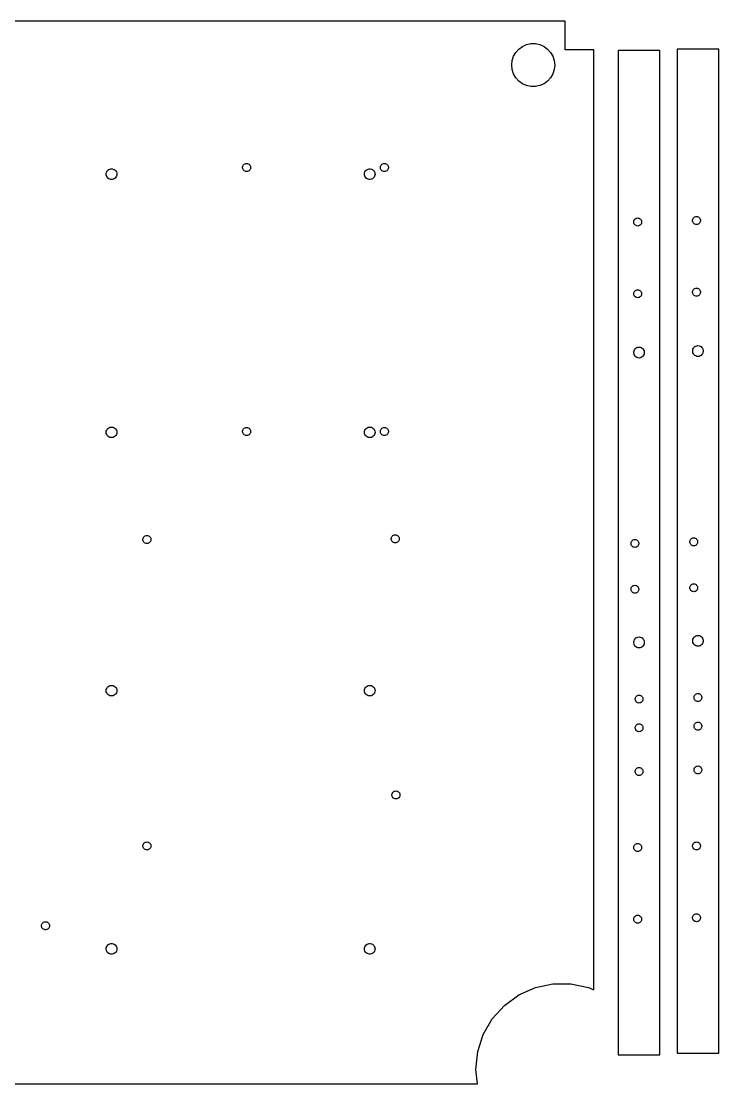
# Model space of a CAD drawing. Extents: x -131 to 1160, y 6 to 376.
# Drawn here: x 118.8 to 361.7, y 6.2 to 376 of the extents above; entities that cross this region are included whole.
import ezdxf

# ---------------------------------------------------------------- set-up
doc = ezdxf.new("R2010")
doc.units = 0
doc.layers.add('Layer_1', color=7, linetype='CONTINUOUS')

msp = doc.modelspace()

# ---------------------------------------------------------------- linework, layer by layer
at = {"layer": 'Layer_1', "color": 7}
for points in [[(277.107941, 11.229733), (277.763129, 17.458765), (279.698768, 23.415409), (282.829926, 28.8395), (287.021826, 33.493949), (292.089628, 37.175468), (297.811613, 39.722966), (303.939125, 41.025065), (310.20348, 41.025065), (316.330965, 39.722966), (318.160718, 38.908126), (318.160718, 366.020648), (308.172935, 366.020648), (308.172935, 376.007166), (-82.452149, 376.007166), (-82.452149, 366.020648), (-92.439932, 366.020648), (-92.439932, 16.22295), (-82.452149, 16.22295), (-82.452149, 6.236516), (277.633298, 6.236516)], [(296.300472, 353.308821), (294.768349, 353.634375), (293.338091, 354.271515), (292.071637, 355.191276), (291.022908, 356.355707), (290.239873, 357.710874), (289.75648, 359.200859), (289.59265, 360.75776), (289.75648, 362.314653), (290.239873, 363.804638), (291.022908, 365.159815), (292.071637, 366.324236), (293.338091, 367.243994), (294.768349, 367.881137), (296.300472, 368.206701), (297.866567, 368.206701), (299.39869, 367.881137), (300.828922, 367.243994), (302.095376, 366.324236), (303.144105, 365.159815), (303.92714, 363.804638), (304.41056, 362.314653), (304.574337, 360.75776), (304.41056, 359.200859), (303.92714, 357.710874), (303.144105, 356.355707), (302.095376, 355.191276), (300.828922, 354.271515), (299.39869, 353.634375), (297.866567, 353.308821)], [(347.158336, 366.345069), (347.158336, 16.836465), (361.666922, 16.836465), (361.666922, 366.345069)], [(326.669056, 365.810558), (326.669056, 16.301954), (341.177642, 16.301954), (341.177642, 365.810558)], [(197.014933, 323.738747), (196.737253, 323.828642), (196.483571, 323.97444), (196.26685, 324.170174), (196.095056, 324.406857), (195.976179, 324.673496), (195.915272, 324.960114), (195.915272, 325.251722), (195.976179, 325.538329), (196.095056, 325.804971), (196.26685, 326.041651), (196.483571, 326.237387), (196.737253, 326.383186), (197.014933, 326.473078), (197.305578, 326.504076), (197.596223, 326.473078), (197.873877, 326.383186), (198.127559, 326.237387), (198.344306, 326.041651), (198.5161, 325.804971), (198.634951, 325.538329), (198.695884, 325.251722), (198.695884, 324.960114), (198.634951, 324.673496), (198.5161, 324.406857), (198.344306, 324.170174), (198.127559, 323.97444), (197.873877, 323.828642), (197.596223, 323.738747), (197.305578, 323.707751)], [(244.956269, 323.738747), (244.678615, 323.828642), (244.424906, 323.97444), (244.208186, 324.170174), (244.036392, 324.406857), (243.917568, 324.673496), (243.856634, 324.960114), (243.856634, 325.251722), (243.917568, 325.538329), (244.036392, 325.804971), (244.208186, 326.041651), (244.424906, 326.237387), (244.678615, 326.383186), (244.956269, 326.473078), (245.246914, 326.504076), (245.537559, 326.473078), (245.815212, 326.383186), (246.068921, 326.237387), (246.285668, 326.041651), (246.457436, 325.804971), (246.576286, 325.538329), (246.63722, 325.251722), (246.63722, 324.960114), (246.576286, 324.673496), (246.457436, 324.406857), (246.285668, 324.170174), (246.068921, 323.97444), (245.815212, 323.828642), (245.537559, 323.738747), (245.246914, 323.707751)], [(150.070365, 320.971489), (149.691828, 321.052383), (149.33926, 321.20917), (149.026645, 321.435863), (148.767961, 321.723471), (148.575197, 322.058016), (148.45534, 322.424528), (148.415391, 322.809008), (148.45534, 323.193489), (148.575197, 323.559992), (148.767961, 323.894536), (149.026645, 324.182154), (149.33926, 324.408846), (149.691828, 324.565633), (150.070365, 324.646529), (150.455895, 324.646529), (150.834434, 324.565633), (151.186999, 324.408846), (151.499618, 324.182154), (151.758301, 323.894536), (151.951066, 323.559992), (152.070919, 323.193489), (152.110871, 322.809008), (152.070919, 322.424528), (151.951066, 322.058016), (151.758301, 321.723471), (151.499618, 321.435863), (151.186999, 321.20917), (150.834434, 321.052383), (150.455895, 320.971489)], [(239.96038, 320.971489), (239.581841, 321.052383), (239.229284, 321.20917), (238.916652, 321.435863), (238.657995, 321.723471), (238.46522, 322.058016), (238.345364, 322.424528), (238.305411, 322.809008), (238.345364, 323.193489), (238.46522, 323.559992), (238.657995, 323.894536), (238.916652, 324.182154), (239.229284, 324.408846), (239.581841, 324.565633), (239.96038, 324.646529), (240.345905, 324.646529), (240.72447, 324.565633), (241.077028, 324.408846), (241.389633, 324.182154), (241.648316, 323.894536), (241.841091, 323.559992), (241.960921, 323.193489), (242.000873, 322.809008), (241.960921, 322.424528), (241.841091, 322.058016), (241.648316, 321.723471), (241.389633, 321.435863), (241.077028, 321.20917), (240.72447, 321.052383), (240.345905, 320.971489)], [(334.786446, 305.998664), (334.727682, 305.712068), (334.612562, 305.445447), (334.446139, 305.208777), (334.235795, 305.013039), (333.990606, 304.867253), (333.721366, 304.777374), (333.439823, 304.746418), (333.158306, 304.777374), (332.889066, 304.867253), (332.643903, 305.013039), (332.433533, 305.208777), (332.26711, 305.445447), (332.151964, 305.712068), (332.093226, 305.998664), (332.093226, 306.290235), (332.151964, 306.576858), (332.26711, 306.843479), (332.433533, 307.080149), (332.643903, 307.275861), (332.889066, 307.421646), (333.158306, 307.511525), (333.439823, 307.542482), (333.721366, 307.511525), (333.990606, 307.421646), (334.235795, 307.275861), (334.446139, 307.080149), (334.612562, 306.843479), (334.727682, 306.576858), (334.786446, 306.290235)], [(355.275727, 306.533176), (355.216963, 306.246579), (355.101843, 305.979958), (354.93542, 305.743289), (354.725049, 305.54755), (354.479886, 305.401764), (354.210646, 305.311885), (353.929103, 305.280929), (353.647587, 305.311885), (353.378347, 305.401764), (353.133157, 305.54755), (352.922814, 305.743289), (352.756391, 305.979958), (352.641244, 306.246579), (352.582506, 306.533176), (352.582506, 306.824746), (352.641244, 307.11137), (352.756391, 307.37799), (352.922814, 307.61466), (353.133157, 307.810372), (353.378347, 307.956158), (353.647587, 308.046037), (353.929103, 308.076993), (354.210646, 308.046037), (354.479886, 307.956158), (354.725049, 307.810372), (354.93542, 307.61466), (355.101843, 307.37799), (355.216963, 307.11137), (355.275727, 306.824746)], [(334.786446, 281.033745), (334.727682, 280.747149), (334.612562, 280.480528), (334.446139, 280.243858), (334.235795, 280.048146), (333.990606, 279.902334), (333.721366, 279.812455), (333.439823, 279.781499), (333.158306, 279.812455), (332.889066, 279.902334), (332.643903, 280.048146), (332.433533, 280.243858), (332.26711, 280.480528), (332.151964, 280.747149), (332.093226, 281.033745), (332.093226, 281.325343), (332.151964, 281.611939), (332.26711, 281.87856), (332.433533, 282.11523), (332.643903, 282.310968), (332.889066, 282.456754), (333.158306, 282.546633), (333.439823, 282.577589), (333.721366, 282.546633), (333.990606, 282.456754), (334.235795, 282.310968), (334.446139, 282.11523), (334.612562, 281.87856), (334.727682, 281.611939), (334.786446, 281.325343)], [(355.275727, 281.568256), (355.216963, 281.28166), (355.101843, 281.015039), (354.93542, 280.778369), (354.725049, 280.582657), (354.479886, 280.436845), (354.210646, 280.346966), (353.929103, 280.31601), (353.647587, 280.346966), (353.378347, 280.436845), (353.133157, 280.582657), (352.922814, 280.778369), (352.756391, 281.015039), (352.641244, 281.28166), (352.582506, 281.568256), (352.582506, 281.859854), (352.641244, 282.14645), (352.756391, 282.413071), (352.922814, 282.649741), (353.133157, 282.84548), (353.378347, 282.991265), (353.647587, 283.081144), (353.929103, 283.1121), (354.210646, 283.081144), (354.479886, 282.991265), (354.725049, 282.84548), (354.93542, 282.649741), (355.101843, 282.413071), (355.216963, 282.14645), (355.275727, 281.859854)], [(335.751038, 260.509619), (335.671134, 260.122163), (335.514871, 259.759658), (335.289049, 259.439115), (335.003537, 259.1735), (334.670823, 258.974771), (334.305407, 258.852931), (333.923323, 258.810994), (333.541238, 258.852931), (333.175822, 258.974771), (332.843108, 259.1735), (332.557596, 259.439115), (332.331774, 259.759658), (332.175511, 260.122163), (332.095607, 260.509619), (332.095607, 260.90705), (332.175511, 261.294506), (332.331774, 261.657011), (332.557596, 261.977554), (332.843108, 262.243169), (333.175822, 262.441898), (333.541238, 262.563712), (333.923323, 262.605675), (334.305407, 262.563712), (334.670823, 262.441898), (335.003537, 262.243169), (335.289049, 261.977554), (335.514871, 261.657011), (335.671134, 261.294506), (335.751038, 260.90705)], [(356.240318, 261.04413), (356.160414, 260.656675), (356.004151, 260.294169), (355.778329, 259.973626), (355.492817, 259.708011), (355.160104, 259.509283), (354.794688, 259.387442), (354.412603, 259.345505), (354.030518, 259.387442), (353.665102, 259.509283), (353.332389, 259.708011), (353.046877, 259.973626), (352.821055, 260.294169), (352.664792, 260.656675), (352.584888, 261.04413), (352.584888, 261.441561), (352.664792, 261.829017), (352.821055, 262.191523), (353.046877, 262.512065), (353.332389, 262.77768), (353.665102, 262.976409), (354.030518, 263.098223), (354.412603, 263.140186), (354.794688, 263.098223), (355.160104, 262.976409), (355.492817, 262.77768), (355.778329, 262.512065), (356.004151, 262.191523), (356.160414, 261.829017), (356.240318, 261.441561)], [(150.070365, 231.092866), (149.691828, 231.17376), (149.33926, 231.330546), (149.026645, 231.557241), (148.767961, 231.844849), (148.575197, 232.179404), (148.45534, 232.545905), (148.415391, 232.930386), (148.45534, 233.314866), (148.575197, 233.681369), (148.767961, 234.015922), (149.026645, 234.303532), (149.33926, 234.530224), (149.691828, 234.687011), (150.070365, 234.767905), (150.455895, 234.767905), (150.834434, 234.687011), (151.186999, 234.530224), (151.499618, 234.303532), (151.758301, 234.015922), (151.951066, 233.681369), (152.070919, 233.314866), (152.110871, 232.930386), (152.070919, 232.545905), (151.951066, 232.179404), (151.758301, 231.844849), (151.499618, 231.557241), (151.186999, 231.330546), (150.834434, 231.17376), (150.455895, 231.092866)], [(197.014933, 231.862827), (196.737253, 231.952719), (196.483571, 232.098518), (196.26685, 232.294254), (196.095056, 232.530937), (195.976179, 232.797576), (195.915272, 233.084194), (195.915272, 233.375791), (195.976179, 233.662409), (196.095056, 233.929048), (196.26685, 234.165731), (196.483571, 234.361465), (196.737253, 234.507266), (197.014933, 234.597158), (197.305578, 234.628157), (197.596223, 234.597158), (197.873877, 234.507266), (198.127559, 234.361465), (198.344306, 234.165731), (198.5161, 233.929048), (198.634951, 233.662409), (198.695884, 233.375791), (198.695884, 233.084194), (198.634951, 232.797576), (198.5161, 232.530937), (198.344306, 232.294254), (198.127559, 232.098518), (197.873877, 231.952719), (197.596223, 231.862827), (197.305578, 231.831829)], [(239.96038, 231.092866), (239.581841, 231.17376), (239.229284, 231.330546), (238.916652, 231.557241), (238.657995, 231.844849), (238.46522, 232.179404), (238.345364, 232.545905), (238.305411, 232.930386), (238.345364, 233.314866), (238.46522, 233.681369), (238.657995, 234.015922), (238.916652, 234.303532), (239.229284, 234.530224), (239.581841, 234.687011), (239.96038, 234.767905), (240.345905, 234.767905), (240.72447, 234.687011), (241.077028, 234.530224), (241.389633, 234.303532), (241.648316, 234.015922), (241.841091, 233.681369), (241.960921, 233.314866), (242.000873, 232.930386), (241.960921, 232.545905), (241.841091, 232.179404), (241.648316, 231.844849), (241.389633, 231.557241), (241.077028, 231.330546), (240.72447, 231.17376), (240.345905, 231.092866)], [(244.956269, 231.862827), (244.678615, 231.952719), (244.424906, 232.098518), (244.208186, 232.294254), (244.036392, 232.530937), (243.917568, 232.797576), (243.856634, 233.084194), (243.856634, 233.375791), (243.917568, 233.662409), (244.036392, 233.929048), (244.208186, 234.165731), (244.424906, 234.361465), (244.678615, 234.507266), (244.956269, 234.597158), (245.246914, 234.628157), (245.537559, 234.597158), (245.815212, 234.507266), (246.068921, 234.361465), (246.285668, 234.165731), (246.457436, 233.929048), (246.576286, 233.662409), (246.63722, 233.375791), (246.63722, 233.084194), (246.576286, 232.797576), (246.457436, 232.530937), (246.285668, 232.294254), (246.068921, 232.098518), (245.815212, 231.952719), (245.537559, 231.862827), (245.246914, 231.831829)], [(162.305397, 194.282577), (162.027738, 194.372472), (161.774045, 194.518271), (161.557314, 194.714004), (161.385523, 194.950687), (161.266669, 195.217326), (161.205741, 195.503944), (161.205741, 195.795552), (161.266669, 196.082159), (161.385523, 196.348801), (161.557314, 196.585482), (161.774045, 196.781218), (162.027738, 196.927016), (162.305397, 197.016908), (162.596042, 197.047907), (162.886686, 197.016908), (163.164345, 196.927016), (163.418036, 196.781218), (163.634769, 196.585482), (163.806561, 196.348801), (163.925414, 196.082159), (163.98634, 195.795552), (163.98634, 195.503944), (163.925414, 195.217326), (163.806561, 194.950687), (163.634769, 194.714004), (163.418036, 194.518271), (163.164345, 194.372472), (162.886686, 194.282577), (162.596042, 194.251581)], [(248.732641, 194.532238), (248.454987, 194.622133), (248.201304, 194.767932), (247.984584, 194.963676), (247.81279, 195.200348), (247.693913, 195.466987), (247.633006, 195.753605), (247.633006, 196.045213), (247.693913, 196.33182), (247.81279, 196.598462), (247.984584, 196.835142), (248.201304, 197.030878), (248.454987, 197.176688), (248.732641, 197.26658), (249.023312, 197.297578), (249.31393, 197.26658), (249.59161, 197.176688), (249.845293, 197.030878), (250.062013, 196.835142), (250.233834, 196.598462), (250.352684, 196.33182), (250.413618, 196.045213), (250.413618, 195.753605), (250.352684, 195.466987), (250.233834, 195.200348), (250.062013, 194.963676), (249.845293, 194.767932), (249.59161, 194.622133), (249.31393, 194.532238), (249.023312, 194.501242)], [(354.308489, 194.690096), (354.249725, 194.404214), (354.134605, 194.137197), (353.968182, 193.900712), (353.757812, 193.705185), (353.512649, 193.559003), (353.243409, 193.468727), (352.961866, 193.438168), (352.680349, 193.468727), (352.411083, 193.559003), (352.165946, 193.705185), (351.95555, 193.900712), (351.78918, 194.137197), (351.67398, 194.404214), (351.615137, 194.690096), (351.615137, 194.982302), (351.67398, 195.268211), (351.78918, 195.535229), (351.95555, 195.771687), (352.165946, 195.967214), (352.411083, 196.113423), (352.680349, 196.203672), (352.961866, 196.234231), (353.243409, 196.203672), (353.512649, 196.113423), (353.757812, 195.967214), (353.968182, 195.771687), (354.134605, 195.535229), (354.249725, 195.268211), (354.308489, 194.982302)], [(333.819209, 194.155585), (333.760445, 193.869703), (333.645325, 193.602685), (333.478902, 193.366201), (333.268532, 193.170674), (333.023369, 193.024491), (332.754129, 192.934216), (332.472586, 192.903656), (332.191069, 192.934216), (331.921803, 193.024491), (331.676666, 193.170674), (331.466269, 193.366201), (331.299899, 193.602685), (331.184726, 193.869703), (331.125856, 194.155585), (331.125856, 194.447791), (331.184726, 194.7337), (331.299899, 195.000717), (331.466269, 195.237175), (331.676666, 195.432703), (331.921803, 195.578911), (332.191069, 195.669161), (332.472586, 195.69972), (332.754129, 195.669161), (333.023369, 195.578911), (333.268532, 195.432703), (333.478902, 195.237175), (333.645325, 195.000717), (333.760445, 194.7337), (333.819209, 194.447791)], [(333.819209, 178.178059), (333.760445, 177.892177), (333.645325, 177.625133), (333.478902, 177.388675), (333.268532, 177.193148), (333.023369, 177.046965), (332.754129, 176.95669), (332.472586, 176.92613), (332.191069, 176.95669), (331.921803, 177.046965), (331.676666, 177.193148), (331.466269, 177.388675), (331.299899, 177.625133), (331.184726, 177.892177), (331.125856, 178.178059), (331.125856, 178.470265), (331.184726, 178.756147), (331.299899, 179.023165), (331.466269, 179.259649), (331.676666, 179.455176), (331.921803, 179.601359), (332.191069, 179.691635), (332.472586, 179.722194), (332.754129, 179.691635), (333.023369, 179.601359), (333.268532, 179.455176), (333.478902, 179.259649), (333.645325, 179.023165), (333.760445, 178.756147), (333.819209, 178.470265)], [(354.308489, 178.71257), (354.249725, 178.426688), (354.134605, 178.159644), (353.968182, 177.923186), (353.757812, 177.727659), (353.512649, 177.581477), (353.243409, 177.491201), (352.961866, 177.460641), (352.680349, 177.491201), (352.411083, 177.581477), (352.165946, 177.727659), (351.95555, 177.923186), (351.78918, 178.159644), (351.67398, 178.426688), (351.615137, 178.71257), (351.615137, 179.004776), (351.67398, 179.290659), (351.78918, 179.557676), (351.95555, 179.794161), (352.165946, 179.989688), (352.411083, 180.13587), (352.680349, 180.226146), (352.961866, 180.256705), (353.243409, 180.226146), (353.512649, 180.13587), (353.757812, 179.989688), (353.968182, 179.794161), (354.134605, 179.557676), (354.249725, 179.290659), (354.308489, 179.004776)], [(335.751038, 159.651802), (335.671134, 159.26387), (335.514871, 158.90147), (335.289049, 158.58061), (335.003537, 158.31518), (334.670823, 158.116875), (334.305407, 157.99424), (333.923323, 157.952806), (333.541238, 157.99424), (333.175822, 158.116875), (332.843108, 158.31518), (332.557596, 158.58061), (332.331774, 158.90147), (332.175511, 159.26387), (332.095607, 159.651802), (332.095607, 160.048465), (332.175511, 160.436397), (332.331774, 160.798797), (332.557596, 161.119657), (332.843108, 161.385061), (333.175822, 161.583393), (333.541238, 161.706027), (333.923323, 161.747461), (334.305407, 161.706027), (334.670823, 161.583393), (335.003537, 161.385061), (335.289049, 161.119657), (335.514871, 160.798797), (335.671134, 160.436397), (335.751038, 160.048465)], [(356.240318, 160.186313), (356.160414, 159.798381), (356.004151, 159.435981), (355.778329, 159.115121), (355.492817, 158.849691), (355.160104, 158.651386), (354.794688, 158.528751), (354.412603, 158.487318), (354.030518, 158.528751), (353.665102, 158.651386), (353.332389, 158.849691), (353.046877, 159.115121), (352.821055, 159.435981), (352.664792, 159.798381), (352.584888, 160.186313), (352.584888, 160.582976), (352.664792, 160.970909), (352.821055, 161.333308), (353.046877, 161.654169), (353.332389, 161.919572), (353.665102, 162.117904), (354.030518, 162.240538), (354.412603, 162.281972), (354.794688, 162.240538), (355.160104, 162.117904), (355.492817, 161.919572), (355.778329, 161.654169), (356.004151, 161.333308), (356.160414, 160.970909), (356.240318, 160.582976)], [(150.070365, 141.214251), (149.691828, 141.295145), (149.33926, 141.451935), (149.026645, 141.678638), (148.767961, 141.966245), (148.575197, 142.300789), (148.45534, 142.667301), (148.415391, 143.051783), (148.45534, 143.436262), (148.575197, 143.802763), (148.767961, 144.137307), (149.026645, 144.424925), (149.33926, 144.65162), (149.691828, 144.808407), (150.070365, 144.889301), (150.455895, 144.889301), (150.834434, 144.808407), (151.186999, 144.65162), (151.499618, 144.424925), (151.758301, 144.137307), (151.951066, 143.802763), (152.070919, 143.436262), (152.110871, 143.051783), (152.070919, 142.667301), (151.951066, 142.300789), (151.758301, 141.966245), (151.499618, 141.678638), (151.186999, 141.451935), (150.834434, 141.295145), (150.455895, 141.214251)], [(239.96038, 141.214251), (239.581841, 141.295145), (239.229284, 141.451935), (238.916652, 141.678638), (238.657995, 141.966245), (238.46522, 142.300789), (238.345364, 142.667301), (238.305411, 143.051783), (238.345364, 143.436262), (238.46522, 143.802763), (238.657995, 144.137307), (238.916652, 144.424925), (239.229284, 144.65162), (239.581841, 144.808407), (239.96038, 144.889301), (240.345905, 144.889301), (240.72447, 144.808407), (241.077028, 144.65162), (241.389633, 144.424925), (241.648316, 144.137307), (241.841091, 143.802763), (241.960921, 143.436262), (242.000873, 143.051783), (241.960921, 142.667301), (241.841091, 142.300789), (241.648316, 141.966245), (241.389633, 141.678638), (241.077028, 141.451935), (240.72447, 141.295145), (240.345905, 141.214251)], [(335.270078, 139.981777), (335.211314, 139.695869), (335.096194, 139.428851), (334.929771, 139.192366), (334.719401, 138.996839), (334.474238, 138.850657), (334.204998, 138.760381), (333.923455, 138.729822), (333.641912, 138.760381), (333.372672, 138.850657), (333.127509, 138.996839), (332.917139, 139.192366), (332.750742, 139.428851), (332.635595, 139.695869), (332.576831, 139.981777), (332.576831, 140.273957), (332.635595, 140.559865), (332.750742, 140.826883), (332.917139, 141.063341), (333.127509, 141.258868), (333.372672, 141.405077), (333.641912, 141.495353), (333.923455, 141.525886), (334.204998, 141.495353), (334.474238, 141.405077), (334.719401, 141.258868), (334.929771, 141.063341), (335.096194, 140.826883), (335.211314, 140.559865), (335.270078, 140.273957)], [(355.759332, 140.516289), (355.700595, 140.23038), (355.585448, 139.963362), (355.419051, 139.726878), (355.208681, 139.531351), (354.963518, 139.385168), (354.694278, 139.294893), (354.412735, 139.264333), (354.131192, 139.294893), (353.861952, 139.385168), (353.616789, 139.531351), (353.406419, 139.726878), (353.240023, 139.963362), (353.124876, 140.23038), (353.066112, 140.516289), (353.066112, 140.808468), (353.124876, 141.094377), (353.240023, 141.361394), (353.406419, 141.597852), (353.616789, 141.793379), (353.861952, 141.939588), (354.131192, 142.029864), (354.412735, 142.060397), (354.694278, 142.029864), (354.963518, 141.939588), (355.208681, 141.793379), (355.419051, 141.597852), (355.585448, 141.361394), (355.700595, 141.094377), (355.759332, 140.808468)], [(335.270078, 129.995794), (335.211314, 129.709911), (335.096194, 129.442894), (334.929771, 129.206409), (334.719401, 129.010882), (334.474238, 128.8647), (334.204998, 128.774424), (333.923455, 128.743865), (333.641912, 128.774424), (333.372672, 128.8647), (333.127509, 129.010882), (332.917139, 129.206409), (332.750742, 129.442894), (332.635595, 129.709911), (332.576831, 129.995794), (332.576831, 130.288), (332.635595, 130.573882), (332.750742, 130.840926), (332.917139, 131.077384), (333.127509, 131.272911), (333.372672, 131.41912), (333.641912, 131.509369), (333.923455, 131.539929), (334.204998, 131.509369), (334.474238, 131.41912), (334.719401, 131.272911), (334.929771, 131.077384), (335.096194, 130.840926), (335.211314, 130.573882), (335.270078, 130.288)], [(355.759332, 130.530305), (355.700595, 130.244423), (355.585448, 129.977405), (355.419051, 129.740921), (355.208681, 129.545394), (354.963518, 129.399211), (354.694278, 129.308935), (354.412735, 129.278376), (354.131192, 129.308935), (353.861952, 129.399211), (353.616789, 129.545394), (353.406419, 129.740921), (353.240023, 129.977405), (353.124876, 130.244423), (353.066112, 130.530305), (353.066112, 130.822511), (353.124876, 131.108393), (353.240023, 131.375437), (353.406419, 131.611895), (353.616789, 131.807422), (353.861952, 131.953631), (354.131192, 132.04388), (354.412735, 132.07444), (354.694278, 132.04388), (354.963518, 131.953631), (355.208681, 131.807422), (355.419051, 131.611895), (355.585448, 131.375437), (355.700595, 131.108393), (355.759332, 130.822511)], [(335.270078, 114.767224), (335.211314, 114.481315), (335.096194, 114.214298), (334.929771, 113.977839), (334.719401, 113.782312), (334.474238, 113.636104), (334.204998, 113.545828), (333.923455, 113.515268), (333.641912, 113.545828), (333.372672, 113.636104), (333.127509, 113.782312), (332.917139, 113.977839), (332.750742, 114.214298), (332.635595, 114.481315), (332.576831, 114.767224), (332.576831, 115.059403), (332.635595, 115.345312), (332.750742, 115.612329), (332.917139, 115.848788), (333.127509, 116.044315), (333.372672, 116.190523), (333.641912, 116.280799), (333.923455, 116.311359), (334.204998, 116.280799), (334.474238, 116.190523), (334.719401, 116.044315), (334.929771, 115.848788), (335.096194, 115.612329), (335.211314, 115.345312), (335.270078, 115.059403)], [(355.759332, 115.301735), (355.700595, 115.015826), (355.585448, 114.748809), (355.419051, 114.512351), (355.208681, 114.316824), (354.963518, 114.170615), (354.694278, 114.080339), (354.412735, 114.04978), (354.131192, 114.080339), (353.861952, 114.170615), (353.616789, 114.316824), (353.406419, 114.512351), (353.240023, 114.748809), (353.124876, 115.015826), (353.066112, 115.301735), (353.066112, 115.593914), (353.124876, 115.879823), (353.240023, 116.146841), (353.406419, 116.383299), (353.616789, 116.578826), (353.861952, 116.725035), (354.131192, 116.81531), (354.412735, 116.84587), (354.694278, 116.81531), (354.963518, 116.725035), (355.208681, 116.578826), (355.419051, 116.383299), (355.585448, 116.146841), (355.700595, 115.879823), (355.759332, 115.593914)], [(248.982354, 105.36725), (248.704701, 105.457243), (248.450992, 105.603531), (248.234271, 105.799018), (248.062477, 106.0355), (247.943627, 106.302179), (247.882693, 106.588757), (247.882693, 106.880333), (247.943627, 107.167012), (248.062477, 107.433593), (248.234271, 107.670273), (248.450992, 107.86606), (248.704701, 108.011848), (248.982354, 108.10184), (249.272999, 108.132839), (249.563644, 108.10184), (249.841298, 108.011848), (250.095007, 107.86606), (250.311727, 107.670273), (250.483521, 107.433593), (250.602345, 107.167012), (250.663279, 106.880333), (250.663279, 106.588757), (250.602345, 106.302179), (250.483521, 106.0355), (250.311727, 105.799018), (250.095007, 105.603531), (249.841298, 105.457243), (249.563644, 105.36725), (249.272999, 105.336251)], [(162.305397, 87.634206), (162.027738, 87.724198), (161.774045, 87.870486), (161.557314, 88.065971), (161.385523, 88.302453), (161.266669, 88.569534), (161.205741, 88.855411), (161.205741, 89.14759), (161.266669, 89.433568), (161.385523, 89.700546), (161.557314, 89.937028), (161.774045, 90.132613), (162.027738, 90.278803), (162.305397, 90.368796), (162.596042, 90.399795), (162.886686, 90.368796), (163.164345, 90.278803), (163.418036, 90.132613), (163.634769, 89.937028), (163.806561, 89.700546), (163.925414, 89.433568), (163.98634, 89.14759), (163.98634, 88.855411), (163.925414, 88.569534), (163.806561, 88.302453), (163.634769, 88.065971), (163.418036, 87.870486), (163.164345, 87.724198), (162.886686, 87.634206), (162.596042, 87.603207)], [(334.786446, 88.304419), (334.727682, 88.01851), (334.612562, 87.751493), (334.446139, 87.515035), (334.235795, 87.319508), (333.990606, 87.173325), (333.721366, 87.083049), (333.439823, 87.05249), (333.158306, 87.083049), (332.889066, 87.173325), (332.643903, 87.319508), (332.433533, 87.515035), (332.26711, 87.751493), (332.151964, 88.01851), (332.093226, 88.304419), (332.093226, 88.596598), (332.151964, 88.882534), (332.26711, 89.149551), (332.433533, 89.386009), (332.643903, 89.581563), (332.889066, 89.727692), (333.158306, 89.817968), (333.439823, 89.848527), (333.721366, 89.817968), (333.990606, 89.727692), (334.235795, 89.581563), (334.446139, 89.386009), (334.612562, 89.149551), (334.727682, 88.882534), (334.786446, 88.596598)], [(355.275727, 88.83893), (355.216963, 88.553021), (355.101843, 88.286004), (354.93542, 88.049546), (354.725049, 87.854019), (354.479886, 87.707836), (354.210646, 87.617561), (353.929103, 87.587001), (353.647587, 87.617561), (353.378347, 87.707836), (353.133157, 87.854019), (352.922814, 88.049546), (352.756391, 88.286004), (352.641244, 88.553021), (352.582506, 88.83893), (352.582506, 89.13111), (352.641244, 89.417045), (352.756391, 89.684062), (352.922814, 89.92052), (353.133157, 90.116074), (353.378347, 90.262203), (353.647587, 90.352479), (353.929103, 90.383039), (354.210646, 90.352479), (354.479886, 90.262203), (354.725049, 90.116074), (354.93542, 89.92052), (355.101843, 89.684062), (355.216963, 89.417045), (355.275727, 89.13111)], [(334.786446, 63.339526), (334.727682, 63.053618), (334.612562, 62.7866), (334.446139, 62.550142), (334.235795, 62.354615), (333.990606, 62.208406), (333.721366, 62.118157), (333.439823, 62.087597), (333.158306, 62.118157), (332.889066, 62.208406), (332.643903, 62.354615), (332.433533, 62.550142), (332.26711, 62.7866), (332.151964, 63.053618), (332.093226, 63.339526), (332.093226, 63.631706), (332.151964, 63.917614), (332.26711, 64.184632), (332.433533, 64.421116), (332.643903, 64.616617), (332.889066, 64.762826), (333.158306, 64.853102), (333.439823, 64.883661), (333.721366, 64.853102), (333.990606, 64.762826), (334.235795, 64.616617), (334.446139, 64.421116), (334.612562, 64.184632), (334.727682, 63.917614), (334.786446, 63.631706)], [(355.275727, 63.874038), (355.216963, 63.588129), (355.101843, 63.321111), (354.93542, 63.084653), (354.725049, 62.889126), (354.479886, 62.742917), (354.210646, 62.652668), (353.929103, 62.622109), (353.647587, 62.652668), (353.378347, 62.742917), (353.133157, 62.889126), (352.922814, 63.084653), (352.756391, 63.321111), (352.641244, 63.588129), (352.582506, 63.874038), (352.582506, 64.166217), (352.641244, 64.452126), (352.756391, 64.719143), (352.922814, 64.955628), (353.133157, 65.151128), (353.378347, 65.297337), (353.647587, 65.387613), (353.929103, 65.418172), (354.210646, 65.387613), (354.479886, 65.297337), (354.725049, 65.151128), (354.93542, 64.955628), (355.101843, 64.719143), (355.216963, 64.452126), (355.275727, 64.166217)], [(127.159396, 59.849828), (126.872746, 59.910823), (126.606075, 60.029713), (126.369366, 60.201499), (126.173603, 60.418685), (126.027783, 60.671865), (125.937891, 60.949844), (125.90693, 61.240521), (125.937891, 61.5312), (126.027783, 61.809179), (126.173603, 62.062258), (126.369366, 62.279542), (126.606075, 62.451227), (126.872746, 62.570218), (127.159396, 62.631216), (127.45104, 62.631216), (127.737687, 62.570218), (128.004364, 62.451227), (128.241073, 62.279542), (128.436833, 62.062258), (128.582655, 61.809179), (128.672548, 61.5312), (128.703509, 61.240521), (128.672548, 60.949844), (128.582655, 60.671865), (128.436833, 60.418685), (128.241073, 60.201499), (128.004364, 60.029713), (127.737687, 59.910823), (127.45104, 59.849828)], [(150.070365, 51.335677), (149.691828, 51.415671), (149.33926, 51.572759), (149.026645, 51.799843), (148.767961, 52.086821), (148.575197, 52.421294), (148.45534, 52.788766), (148.415391, 53.172838), (148.45534, 53.556907), (148.575197, 53.924281), (148.767961, 54.258754), (149.026645, 54.545731), (149.33926, 54.772715), (149.691828, 54.929803), (150.070365, 55.010797), (150.455895, 55.010797), (150.834434, 54.929803), (151.186999, 54.772715), (151.499618, 54.545731), (151.758301, 54.258754), (151.951066, 53.924281), (152.070919, 53.556907), (152.110871, 53.172838), (152.070919, 52.788766), (151.951066, 52.421294), (151.758301, 52.086821), (151.499618, 51.799843), (151.186999, 51.572759), (150.834434, 51.415671), (150.455895, 51.335677)], [(239.96038, 51.335677), (239.581841, 51.415671), (239.229284, 51.572759), (238.916652, 51.799843), (238.657995, 52.086821), (238.46522, 52.421294), (238.345364, 52.788766), (238.305411, 53.172838), (238.345364, 53.556907), (238.46522, 53.924281), (238.657995, 54.258754), (238.916652, 54.545731), (239.229284, 54.772715), (239.581841, 54.929803), (239.96038, 55.010797), (240.345905, 55.010797), (240.72447, 54.929803), (241.077028, 54.772715), (241.389633, 54.545731), (241.648316, 54.258754), (241.841091, 53.924281), (241.960921, 53.556907), (242.000873, 53.172838), (241.960921, 52.788766), (241.841091, 52.421294), (241.648316, 52.086821), (241.389633, 51.799843), (241.077028, 51.572759), (240.72447, 51.415671), (240.345905, 51.335677)]]:
    msp.add_lwpolyline(points, close=True, dxfattribs=at)

doc.saveas('drawing.dxf')
